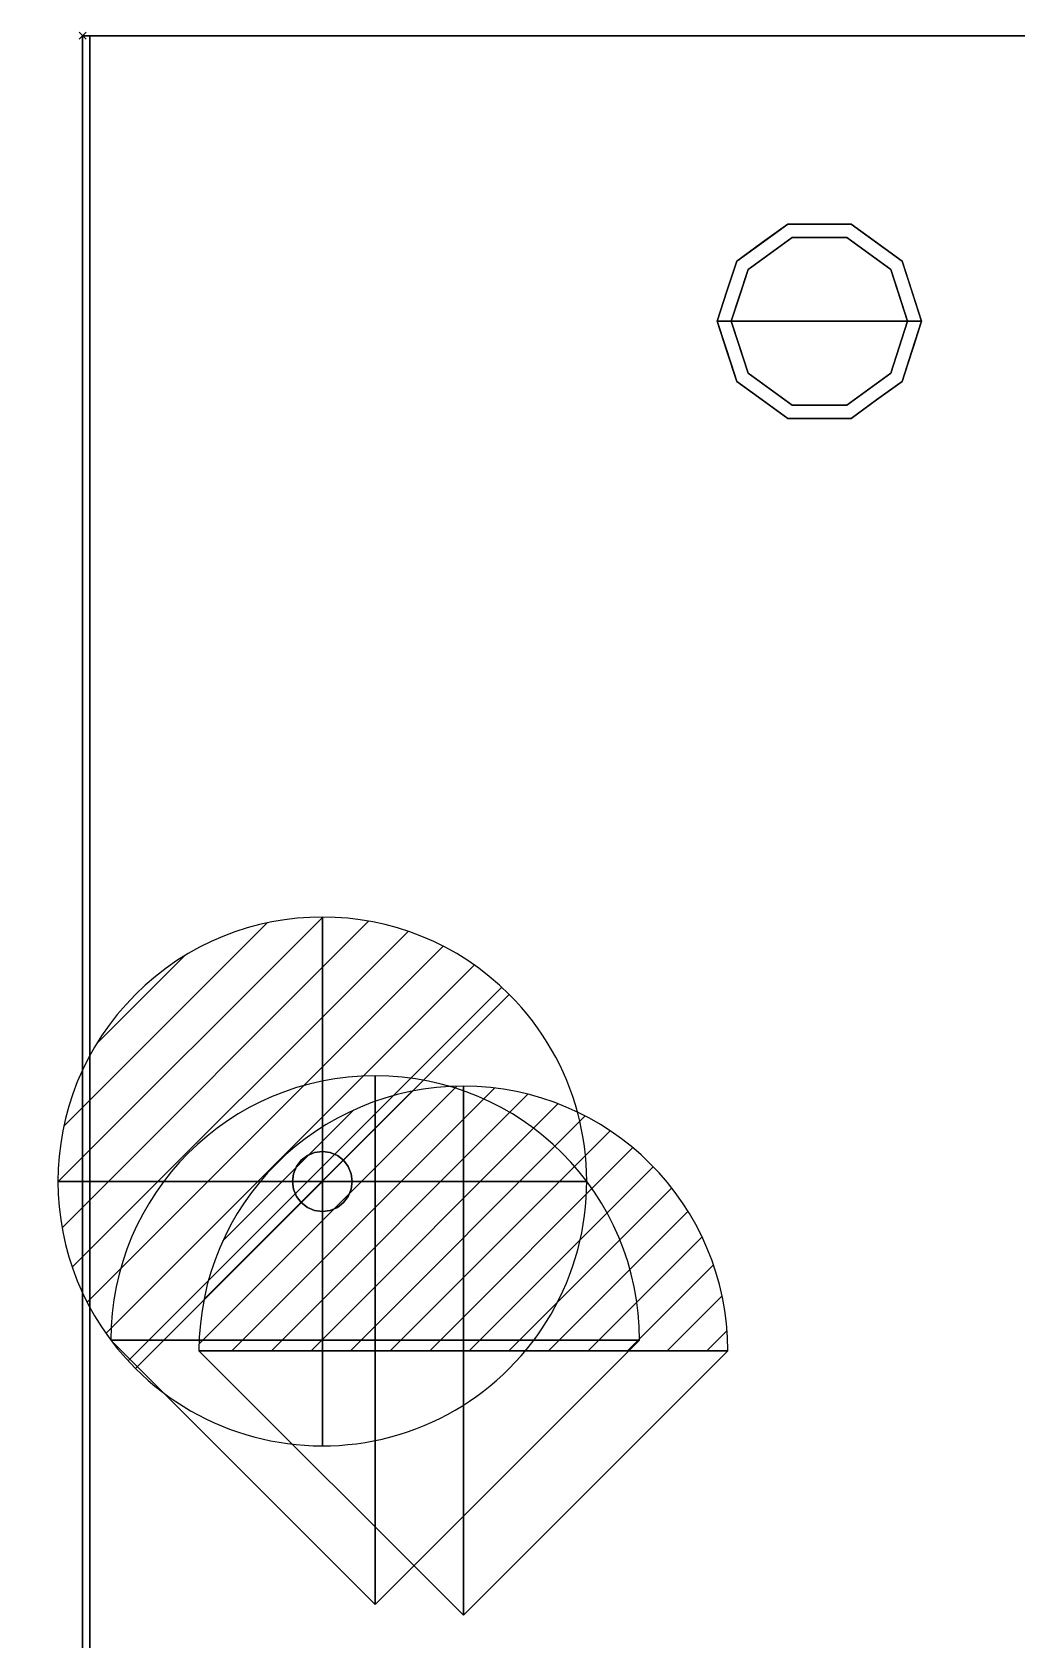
# Model space of a CAD drawing. Header units: millimetres. Extents: x -14 to 1662, y -1098 to 1.
# Drawn here: x -14.3 to 265, y -455 to 1 of the extents above; entities that cross this region are included whole.
import ezdxf

# ---------------------------------------------------------------- set-up
doc = ezdxf.new("R2010")
doc.units = ezdxf.units.MM
doc.header["$PDMODE"] = 3
doc.linetypes.add('NASCOSTA', pattern=[9.525, 6.35, -3.175])
for name, color, linetype in [('IQ_200_2D', 1, 'Continuous'), ('IQ_200_3D', 1, 'Continuous'), ('IQ_204_2D', 7, 'Continuous'), ('IQ_204_3D', 7, 'Continuous'), ('IQ_CON_DRAIN_INT', 7, 'Continuous'), ('IQ_CON_REFLIQUIDIN_INT', 7, 'Continuous'), ('IQ_CON_REFLIQUIDOUT_INT', 7, 'Continuous'), ('IQ_INS_3D', 3, 'Continuous')]:
    doc.layers.add(name, color=color, linetype=linetype)

# ---------------------------------------------------------------- blocks, each defined once
blk = doc.blocks.new('refliquidin')
blk.add_lwpolyline([(3, 0, 1), (-3, 0), (0, -3)], format="xyb", close=True)
at = {"extrusion": (-1, 0, 0)}
blk.add_lwpolyline([(3, 0, 1), (-3, 0), (0, -3)], format="xyb", close=True, dxfattribs=at)
at = {"extrusion": (0, -1, 0)}
blk.add_lwpolyline([(3, 0, 1), (-3, 0), (0, -3)], format="xyb", close=True, dxfattribs=at)
blk = doc.blocks.new('refliquidout')
h = blk.add_hatch()
h.set_pattern_fill('ANSI31', color=256, scale=0.1, style=0)
edge = h.paths.add_edge_path()
edge.add_arc((0, 0), 3, 0, 180)
edge.add_line((-3, 0), (3, 0))
at = {"extrusion": (-1, 0, 0)}
h = blk.add_hatch(dxfattribs=at)
h.set_pattern_fill('ANSI31', color=256, scale=0.1, style=0)
edge = h.paths.add_edge_path()
edge.add_arc((0, 0), 3, 0, 180)
edge.add_line((-3, 0), (3, 0))
at = {"extrusion": (0, -1, 0)}
h = blk.add_hatch(dxfattribs=at)
h.set_pattern_fill('ANSI31', color=256, scale=0.1, style=0)
edge = h.paths.add_edge_path()
edge.add_arc((0, 0), 3, 0, 180)
edge.add_line((-3, 0), (3, 0))
at = {"extrusion": (-1, 0, 0)}
for p, q in [((0, 3), (0, -3)), ((0, 3), (0, 0, -3)), ((0, 0, -3), (0, -3))]:
    blk.add_line(p, q, dxfattribs=at)
at = {"extrusion": (0, -1, 0)}
for p, q in [((-3, 0), (3, 0)), ((-3, 0), (0, 0, -3)), ((0, 0, -3), (3, 0))]:
    blk.add_line(p, q, dxfattribs=at)
for p, q in [((-3, 0), (3, 0)), ((-3, 0), (0, -3)), ((0, -3), (3, 0))]:
    blk.add_line(p, q)
blk.add_arc((0, 0), 3, 0, 180)
at = {"extrusion": (-1, 0, 0)}
blk.add_arc((0, 0), 3, 0, 180, dxfattribs=at)
at = {"extrusion": (0, -1, 0)}
blk.add_arc((0, 0), 3, 0, 180, dxfattribs=at)
blk = doc.blocks.new('*X1316')
at = {"color": 0}
for p, q in [((313.993, 2209.039), (321.505, 2216.552)), ((314.108, 2207.74), (322.804, 2216.436)), ((314.158, 2210.619), (319.926, 2216.386)), ((314.399, 2206.617), (323.928, 2216.145)), ((314.821, 2205.625), (324.919, 2215.723)), ((315.101, 2212.976), (317.568, 2215.443)), ((315.354, 2204.743), (325.801, 2215.191)), ((315.985, 2203.96), (326.584, 2214.559))]:
    blk.add_line(p, q, dxfattribs=at)
blk = doc.blocks.new('drain')
blk.add_line((-2.121, -2.121), (2.121, 2.121))
at = {"extrusion": (-1, 0, 0)}
blk.add_line((0, 2.121, -2.121), (0, -2.121, 2.121), dxfattribs=at)
at = {"extrusion": (0, -1, 0)}
blk.add_line((-2.121, 0, -2.121), (2.121, 0, 2.121), dxfattribs=at)
at = {"extrusion": (-1, 0, 0)}
for start, end in [(45, 225), (225, 45)]:
    blk.add_arc((0, 0), 3, start, end, dxfattribs=at)
for start, end in [(45, 225), (225, 45)]:
    blk.add_arc((0, 0), 3, start, end)
at = {"extrusion": (0, -1, 0)}
for start, end in [(45, 225), (225, 45)]:
    blk.add_arc((0, 0), 3, start, end, dxfattribs=at)
at = {"xscale": 0.4000000000000909, "yscale": 0.4000000000000909, "zscale": 0.4000000000000909}
blk.add_blockref('*X1316', (-128.597, -883.621), dxfattribs=at)
at = {"extrusion": (-1, 0, 0), "xscale": 0.3999999999999773, "yscale": 0.3999999999999773, "zscale": 0.3999999999999773}
blk.add_blockref('*X1316', (-128.597, -883.621), dxfattribs=at)
at = {"extrusion": (0, -1, 0), "xscale": 0.4000000000000909, "yscale": 0.4000000000000909, "zscale": 0.4000000000000909}
blk.add_blockref('*X1316', (-128.597, -883.621), dxfattribs=at)
blk = doc.blocks.new('iq_con_drain3d')
at = {"layer": 'IQ_204_3D'}
for points, invisible_edges in [([(-8.5, 0, -40), (-8.21, 2.2, -40), (-7.36, 4.25, -40), (-6.01, 6.01, -40)], 8), ([(6.01, 6.01, -40), (7.36, 4.25, -40), (-6.01, -6.01, -40), (-8.5, 0, -40)], 14), ([(-6.01, 6.01, -40), (-7.36, 4.25, -40), (-7.36, 4.25), (-6.01, 6.01)], 10), ([(0, 8.5, -40), (-6.01, 6.01, -40), (-4.25, 7.36, -40), (-2.2, 8.21, -40)], 1), ([(-4.25, 7.36, -40), (-6.01, 6.01, -40), (-6.01, 6.01), (-4.25, 7.36)], 10), ([(-2.2, 8.21, -40), (-4.25, 7.36, -40), (-4.25, 7.36), (-2.2, 8.21)], 10), ([(0, 8.5, -40), (-2.2, 8.21, -40), (-2.2, 8.21), (0, 8.5)], 10), ([(0, 8.5, -40), (2.2, 8.21, -40), (4.25, 7.36, -40), (6.01, 6.01, -40)], 8), ([(0, 8.5), (2.2, 8.21), (2.2, 8.21, -40), (0, 8.5, -40)], 10), ([(4.25, 7.36, -40), (2.2, 8.21, -40), (2.2, 8.21), (4.25, 7.36)], 10), ([(6.01, 6.01, -40), (4.25, 7.36, -40), (4.25, 7.36), (6.01, 6.01)], 10), ([(7.36, 4.25, -40), (6.01, 6.01, -40), (6.01, 6.01), (7.36, 4.25)], 10), ([(-8.5, 0), (-8.21, 2.2), (-8.21, 2.2, -40), (-8.5, 0, -40)], 2), ([(-8.5, 0, -40), (-6.01, -6.01, -40), (-7.36, -4.25, -40), (-8.21, -2.2, -40)], 1), ([(-8.5, 0, -40), (-8.21, -2.2, -40), (-8.21, -2.2), (-8.5, 0)], 2), ([(-7.36, 4.25, -40), (-8.21, 2.2, -40), (-8.21, 2.2), (-7.36, 4.25)], 10), ([(8.5, 0, -40), (6.01, -6.01, -40), (7.36, 4.25, -40), (8.21, 2.2, -40)], 3), ([(8.5, 0, -40), (8.21, -2.2, -40), (7.36, -4.25, -40), (6.01, -6.01, -40)], 8), ([(8.21, 2.2, -40), (7.36, 4.25, -40), (7.36, 4.25), (8.21, 2.2)], 10), ([(8.5, 0, -40), (8.21, 2.2, -40), (8.21, 2.2), (8.5, 0)], 2), ([(8.5, 0), (8.21, -2.2), (8.21, -2.2, -40), (8.5, 0, -40)], 2), ([(-8.21, -2.2, -40), (-7.36, -4.25, -40), (-7.36, -4.25), (-8.21, -2.2)], 10), ([(-7.36, -4.25, -40), (-6.01, -6.01, -40), (-6.01, -6.01), (-7.36, -4.25)], 10), ([(6.01, -6.01, -40), (7.36, -4.25, -40), (7.36, -4.25), (6.01, -6.01)], 10), ([(7.36, -4.25, -40), (8.21, -2.2, -40), (8.21, -2.2), (7.36, -4.25)], 10), ([(0, -8.5, -40), (-2.2, -8.21, -40), (-4.25, -7.36, -40), (-6.01, -6.01, -40)], 8), ([(-6.01, -6.01, -40), (-4.25, -7.36, -40), (-4.25, -7.36), (-6.01, -6.01)], 10), ([(-4.25, -7.36, -40), (-2.2, -8.21, -40), (-2.2, -8.21), (-4.25, -7.36)], 10), ([(0, -8.5), (-2.2, -8.21), (-2.2, -8.21, -40), (0, -8.5, -40)], 10), ([(4.25, -7.36, -40), (2.2, -8.21, -40), (0, -8.5, -40), (6.01, -6.01, -40)], 4), ([(0, -8.5, -40), (2.2, -8.21, -40), (2.2, -8.21), (0, -8.5)], 10), ([(2.2, -8.21, -40), (4.25, -7.36, -40), (4.25, -7.36), (2.2, -8.21)], 10), ([(4.25, -7.36, -40), (6.01, -6.01, -40), (6.01, -6.01), (4.25, -7.36)], 10)]:
    blk.add_3dface(points, dxfattribs=dict(at, invisible_edges=invisible_edges))

msp = doc.modelspace()

# ---------------------------------------------------------------- linework, layer by layer
at = {"layer": 'IQ_200_2D'}
msp.add_lwpolyline([(0, 0), (1661, 0), (1661, -700), (0, -700)], close=True, dxfattribs=at)
at = {"layer": 'IQ_200_3D'}
for points in [[(1661, -700, 850), (0, -700, 850), (0, 0, 850), (1661, 0, 850)], [(1661, 0, 900), (0, 0, 900), (0, -700, 900), (1661, -700, 900)], [(1661, 0, 900), (0, 0, 900), (0, 0, 850), (1661, 0, 850)], [(0, -700, 900), (0, 0, 900), (0, 0, 850), (0, -700, 850)], [(1659, -645, 150), (2, -645, 150), (2, 0, 150), (1659, 0, 150)], [(1659, 0, 150), (2, 0, 150), (2, 0, 850), (1659, 0, 850)]]:
    msp.add_3dface(points, dxfattribs=at)
for points, invisible_edges in [([(2, -645, 198), (2, -695, 850), (2, 0, 850), (2, 0, 150)], 9), ([(2, -645, 150), (2, -645, 198), (2, 0, 150)], 2)]:
    msp.add_3dface(points, dxfattribs=dict(at, invisible_edges=invisible_edges))
at = {"layer": 'IQ_204_2D', "color": 7, "linetype": 'NASCOSTA', "ltscale": 10}
msp.add_lwpolyline([(2, 0), (1659, 0), (1659, -645), (2, -645)], close=True, dxfattribs=at)
at = {"layer": 'IQ_204_3D'}
for points, invisible_edges in [([(185.54, -63.95, 25), (200.04, -53.42, 25), (201.27, -57.22, 25), (188.77, -66.31, 25)], 10), ([(192.79, -58.69, 150), (200.04, -53.42, 150), (200.04, -53.42, 25), (192.79, -58.69, 25)], 10), ([(209, -53.42, 25), (200.04, -53.42, 25), (200.04, -53.42, 150), (209, -53.42, 150)], 10), ([(200.04, -53.42, 25), (217.96, -53.42, 25), (216.73, -57.22, 25), (201.27, -57.22, 25)], 10), ([(217.96, -53.42, 25), (209, -53.42, 25), (209, -53.42, 150), (217.96, -53.42, 150)], 10), ([(216.73, -57.22, 25), (217.96, -53.42, 25), (232.46, -63.95, 25), (229.23, -66.31, 25)], 5), ([(217.96, -53.42, 150), (225.21, -58.69, 150), (225.21, -58.69, 25), (217.96, -53.42, 25)], 10), ([(201.27, -57.22), (209, -81), (184, -81), (188.77, -66.31)], 1), ([(185.54, -63.95, 150), (192.79, -58.69, 150), (192.79, -58.69, 25), (185.54, -63.95, 25)], 10), ([(195.02, -61.76), (195.02, -61.76, 25), (201.27, -57.22, 25), (201.27, -57.22)], 5), ([(201.27, -57.22), (201.27, -57.22, 25), (209, -57.22, 25), (209, -57.22)], 5), ([(209, -81), (209, -81), (201.27, -57.22), (216.73, -57.22)], 11), ([(209, -57.22), (209, -57.22, 25), (216.73, -57.22, 25), (216.73, -57.22)], 5), ([(234, -81), (209, -81), (216.73, -57.22), (229.23, -66.31)], 2), ([(222.98, -61.76), (216.73, -57.22), (216.73, -57.22, 25), (222.98, -61.76, 25)], 10), ([(232.46, -63.95, 25), (225.21, -58.69, 25), (225.21, -58.69, 150), (232.46, -63.95, 150)], 10), ([(188.77, -66.31), (188.77, -66.31, 25), (195.02, -61.76, 25), (195.02, -61.76)], 5), ([(229.23, -66.31), (222.98, -61.76), (222.98, -61.76, 25), (229.23, -66.31, 25)], 10), ([(180, -81, 25), (185.54, -63.95, 25), (188.77, -66.31, 25), (184, -81, 25)], 2), ([(185.54, -63.95, 25), (182.77, -72.48, 25), (182.77, -72.48, 150), (185.54, -63.95, 150)], 10), ([(186.39, -73.65), (186.39, -73.65, 25), (188.77, -66.31, 25), (188.77, -66.31)], 5), ([(229.23, -66.31, 25), (232.46, -63.95, 25), (238, -81, 25), (234, -81, 25)], 1), ([(231.68, -73.87), (231.68, -73.87), (229.23, -66.31), (231.61, -73.65, 25)], 13), ([(229.23, -66.31, 25), (229.23, -66.31, 25), (231.61, -73.65, 25), (229.23, -66.31)], 13), ([(232.46, -63.95, 25), (232.46, -63.95, 25), (232.46, -63.95, 150), (234.07, -68.92, 25)], 6), ([(235.23, -72.48, 150), (235.23, -72.48, 150), (234.07, -68.92, 25), (232.46, -63.95, 150)], 6), ([(182.77, -72.48, 150), (182.77, -72.48, 25), (180, -81, 25), (180, -81, 150)], 1), ([(235.23, -72.48, 150), (235.23, -72.48, 150), (235.69, -73.88, 25), (234.07, -68.92, 25)], 11), ([(235.23, -72.48, 150), (235.23, -72.48, 150), (238, -81, 150), (235.69, -73.88, 25)], 13), ([(184, -81), (184, -81, 25), (186.39, -73.65, 25), (186.39, -73.65)], 4), ([(231.61, -73.65, 25), (231.61, -73.65, 25), (234, -81, 25), (231.68, -73.87)], 13), ([(234, -81, 25), (234, -81, 25), (234, -81), (231.68, -73.87)], 9), ([(238, -81, 150), (238, -81, 150), (238, -81, 25), (235.69, -73.88, 25)], 9), ([(180, -81, 150), (180, -81, 150), (180, -81, 25), (182.31, -88.12, 25)], 9), ([(182.77, -89.52, 150), (182.77, -89.52, 150), (180, -81, 150), (182.31, -88.12, 25)], 13), ([(180, -81, 25), (184, -81, 25), (188.77, -95.69, 25), (185.54, -98.05, 25)], 4), ([(186.39, -88.35, 25), (186.39, -88.35, 25), (184, -81, 25), (186.32, -88.13)], 13), ([(184, -81, 25), (184, -81, 25), (184, -81), (186.32, -88.13)], 9), ([(184, -81), (209, -81), (201.27, -104.78), (188.77, -95.69)], 2), ([(201.27, -104.78), (201.27, -104.78), (209, -81), (216.73, -104.78)], 6), ([(216.73, -104.78), (209, -81), (234, -81), (229.23, -95.69)], 1), ([(229.23, -95.69, 25), (234, -81, 25), (238, -81, 25), (232.46, -98.05, 25)], 8), ([(234, -81, 25), (234, -81, 25), (231.61, -88.35, 25), (231.68, -88.13)], 13), ([(231.68, -88.13), (231.68, -88.13), (234, -81), (234, -81, 25)], 9), ([(235.23, -89.52, 25), (235.23, -89.52, 25), (238, -81, 25), (235.69, -88.12, 150)], 13), ([(238, -81, 150), (238, -81, 150), (235.69, -88.12, 150), (238, -81, 25)], 4), ([(182.77, -89.52, 150), (182.77, -89.52, 150), (182.31, -88.12, 25), (183.93, -93.08, 25)], 11), ([(182.77, -89.52, 150), (182.77, -89.52, 150), (183.93, -93.08, 25), (185.54, -98.05, 150)], 6), ([(186.32, -88.13), (186.32, -88.13), (188.77, -95.69), (186.39, -88.35, 25)], 13), ([(188.77, -95.69, 25), (188.77, -95.69, 25), (186.39, -88.35, 25), (188.77, -95.69)], 13), ([(231.68, -88.13), (231.68, -88.13), (231.61, -88.35, 25), (229.23, -95.69)], 6), ([(229.23, -95.69), (229.23, -95.69), (231.61, -88.35, 25), (229.23, -95.69, 25)], 11), ([(235.23, -89.52, 25), (235.23, -89.52, 25), (234.07, -93.08, 150), (232.46, -98.05, 25)], 6), ([(235.23, -89.52, 25), (235.23, -89.52, 25), (235.69, -88.12, 150), (234.07, -93.08, 150)], 11), ([(185.54, -98.05, 25), (185.54, -98.05, 25), (185.54, -98.05, 150), (183.93, -93.08, 25)], 6), ([(185.54, -98.05, 25), (188.77, -95.69, 25), (201.27, -104.78, 25), (200.04, -108.58, 25)], 5), ([(188.77, -95.69, 25), (188.77, -95.69), (195.02, -100.24), (195.02, -100.24, 25)], 5), ([(216.73, -104.78, 25), (229.23, -95.69, 25), (232.46, -98.05, 25), (217.96, -108.58, 25)], 10), ([(229.23, -95.69), (229.23, -95.69, 25), (222.98, -100.24, 25), (222.98, -100.24)], 5), ([(232.46, -98.05, 150), (232.46, -98.05, 150), (232.46, -98.05, 25), (234.07, -93.08, 150)], 6), ([(192.79, -103.31, 150), (185.54, -98.05, 150), (185.54, -98.05, 25), (192.79, -103.31, 25)], 10), ([(195.02, -100.24, 25), (195.02, -100.24), (201.27, -104.78), (201.27, -104.78, 25)], 5), ([(216.73, -104.78, 25), (216.73, -104.78), (222.98, -100.24), (222.98, -100.24, 25)], 5), ([(225.21, -103.31, 25), (232.46, -98.05, 25), (232.46, -98.05, 150), (225.21, -103.31, 150)], 10), ([(192.79, -103.31, 25), (200.04, -108.58, 25), (200.04, -108.58, 150), (192.79, -103.31, 150)], 10), ([(200.04, -108.58, 25), (201.27, -104.78, 25), (216.73, -104.78, 25), (217.96, -108.58, 25)], 5), ([(201.27, -104.78), (209, -104.78), (216.73, -104.78, 25), (209, -104.78, 25)], 10), ([(209, -104.78, 25), (209, -104.78, 25), (201.27, -104.78, 25), (201.27, -104.78)], 13), ([(216.73, -104.78, 25), (216.73, -104.78, 25), (209, -104.78), (216.73, -104.78)], 11), ([(217.96, -108.58, 25), (225.21, -103.31, 25), (225.21, -103.31, 150), (217.96, -108.58, 150)], 10), ([(209, -108.58, 150), (200.04, -108.58, 150), (200.04, -108.58, 25), (209, -108.58, 25)], 10), ([(209, -108.58, 25), (217.96, -108.58, 25), (217.96, -108.58, 150), (209, -108.58, 150)], 10)]:
    msp.add_3dface(points, dxfattribs=dict(at, invisible_edges=invisible_edges))
at = {"layer": 'IQ_INS_3D'}
msp.add_point((0, 0), dxfattribs=at)

# ---------------------------------------------------------------- block references
at = {"layer": 'IQ_204_3D'}
msp.add_blockref('iq_con_drain3d', (68, -325, 150), dxfattribs=at)
at = {"layer": 'IQ_CON_DRAIN_INT', "xscale": 25, "yscale": 25, "zscale": 25}
msp.add_blockref('drain', (68, -325), dxfattribs=at)
at = {"layer": 'IQ_CON_REFLIQUIDIN_INT', "xscale": 25, "yscale": 25, "zscale": 25}
msp.add_blockref('refliquidin', (83, -370), dxfattribs=at)
at = {"layer": 'IQ_CON_REFLIQUIDOUT_INT', "xscale": 25, "yscale": 25, "zscale": 25}
msp.add_blockref('refliquidout', (108, -373), dxfattribs=at)

doc.saveas('drawing.dxf')
